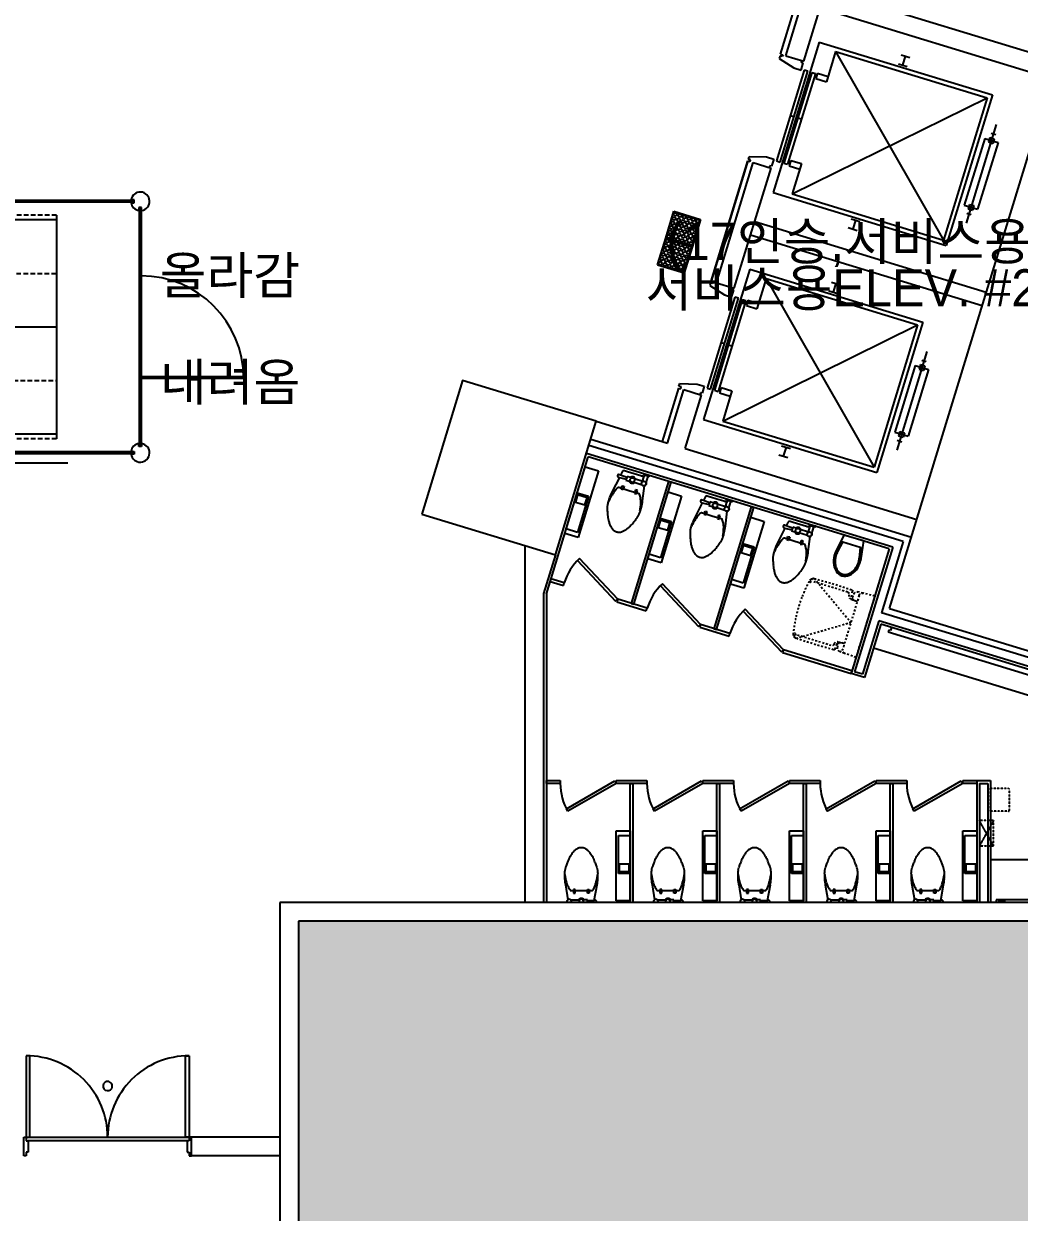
# Model space of a CAD drawing. Header units: millimetres. Extents: x -7718 to 414843, y 91724 to 341395.
# Drawn here: x 322653 to 333340, y 212704 to 225466 of the extents above; entities that cross this region are included whole.
import ezdxf
from ezdxf.enums import TextEntityAlignment as Align
from ezdxf.xclip import XClip

# ---------------------------------------------------------------- set-up
doc = ezdxf.new("R2010")
doc.units = ezdxf.units.MM
doc.header["$LTSCALE"] = 200
doc.header["$MEASUREMENT"] = 0
for name, pattern in [('HID', [5, 3, -2]), ('HIDDEN', [2, 1, -1]), ('HIDDEN2', [0.188, 0.125, -0.063])]:
    doc.linetypes.add(name, pattern=pattern)
doc.layers.add('e-plan', color=9, linetype='CONTINUOUS')
doc.layers.add('sol-252', color=252, linetype='CONTINUOUS')
doc.styles.add('kiahn', font='HY울릉도L.TTF')

# ---------------------------------------------------------------- blocks, each defined once
blk = doc.blocks.new('A$C206C7AD2')
at = {"layer": 'e-plan', "linetype": 'HIDDEN2', "ltscale": 2}
for p, q in [((19000, 2400), (0, 2400)), ((19000, 2400), (19000, 2350)), ((0, 1775), (19000, 1775)), ((0, 625), (19000, 625)), ((19000, 50), (19000, 0)), ((19000, 0), (0, 0))]:
    blk.add_line(p, q, dxfattribs=at)
at = {"layer": 'e-plan'}
for p, q in [((19000, 2350), (0, 2350)), ((19000, 2350), (19000, 50)), ((19000, 1200), (0, 1200)), ((19000, 50), (0, 50))]:
    blk.add_line(p, q, dxfattribs=at)

msp = doc.modelspace()

# ---------------------------------------------------------------- hatches: boundary and pattern name
at = {"layer": 'sol-252'}
msp.add_hatch(color=256, dxfattribs=at).paths.add_polyline_path([(325603, 215829), (325603, 207579), (329653, 207579), (329653, 210579), (332128, 210579), (332128, 212329), (341302, 212329), (349695, 208644), (351652, 208403), (352220, 212320), (350552, 212830), (350798, 213634), (347308, 214702), (347249, 214510), (342937, 215829)])

# ---------------------------------------------------------------- linework, layer by layer
at = {"layer": 'e-plan'}
for p, q in [((330447, 226078), (333745, 225070)), ((331202, 225638), (333687, 224878)), ((331948, 219188), (333937, 225691)), ((330778, 225141), (330924, 225619)), ((331191, 225270), (330697, 223654)), ((331191, 225270), (333051, 224702)), ((330778, 225141), (330801, 225133)), ((330801, 225133), (330796, 225114)), ((330835, 225123), (331026, 225065)), ((331369, 225169), (331270, 224844)), ((331369, 225169), (332995, 224672)), ((331369, 225169), (332527, 223142)), ((332072, 225132), (332167, 225103)), ((330772, 225121), (330763, 225093)), ((330763, 225093), (330920, 224992)), ((330796, 225114), (330772, 225121)), ((330997, 224969), (331020, 225045)), ((331001, 225051), (331007, 225070)), ((331020, 225045), (331001, 225051)), ((331007, 225070), (331026, 225065)), ((332042, 225036), (332138, 225007)), ((332090, 225022), (332119, 225117)), ((331032, 224969), (330734, 223993)), ((330772, 223981), (331071, 224957)), ((331112, 224944), (330814, 223969)), ((331151, 224932), (330852, 223957)), ((330920, 224992), (330997, 224969)), ((331071, 224957), (331032, 224969)), ((331112, 224944), (331151, 224932)), ((331173, 224936), (331155, 224879)), ((331155, 224879), (331270, 224844)), ((331173, 224936), (331287, 224901)), ((330901, 223639), (332995, 224672)), ((332995, 224672), (332527, 223142)), ((333051, 224702), (332557, 223085)), ((330883, 224481, 0), (330921, 224469, 0)), ((330883, 224481), (330921, 224469)), ((330963, 224456, 0), (331001, 224445, 0)), ((330963, 224456), (331001, 224445)), ((333093, 224384), (332769, 223326)), ((332969, 224235), (332750, 223518)), ((332969, 224235), (333113, 224191)), ((333024, 224245), (333010, 224197)), ((333024, 224245), (333072, 224230)), ((333039, 224292), (333087, 224278)), ((333072, 224230), (333057, 224182)), ((333113, 224191), (332893, 223474)), ((333010, 224197), (333057, 224182)), ((330032, 222702), (330427, 223993)), ((330427, 223993), (330032, 222702)), ((330427, 223993), (330451, 223986)), ((330433, 224012), (330441, 224041)), ((330456, 224005), (330433, 224012)), ((330441, 224041), (330628, 224036)), ((330451, 223986), (330456, 224005)), ((330484, 223975), (330675, 223917)), ((330628, 224036), (330705, 224013)), ((330705, 224013), (330681, 223936)), ((330734, 223993), (330772, 223981)), ((330886, 223999), (330869, 223941)), ((330886, 223999, 0), (330869, 223941, 0)), ((330886, 223999), (331001, 223964)), ((330886, 223999, 0), (331001, 223964, 0)), ((330662, 223942), (330656, 223923)), ((330656, 223923), (330675, 223917)), ((330681, 223936), (330662, 223942)), ((330814, 223969), (330852, 223957)), ((330814, 223969, 0), (330852, 223957, 0)), ((330869, 223941), (330983, 223906)), ((330869, 223941, 0), (330983, 223906, 0)), ((331001, 223964), (330901, 223639)), ((330697, 223654), (332557, 223085)), ((330901, 223639), (332527, 223142)), ((323836, 223569), (318603, 223569)), ((323836, 223549), (318603, 223549)), ((323836, 223574), (323804, 223574)), ((323804, 223544), (323836, 223544)), ((323836, 223544), (323836, 223574)), ((323918, 223492), (323888, 223492)), ((323888, 223492), (323888, 223460)), ((323893, 223492), (323893, 220925)), ((323913, 223492), (323913, 220925)), ((323918, 223460), (323918, 223492)), ((332750, 223518), (332893, 223474)), ((332805, 223527), (332790, 223479)), ((332790, 223479), (332838, 223465)), ((332805, 223527), (332853, 223513)), ((332853, 223513), (332838, 223465)), ((329545, 223165), (329632, 223452)), ((329632, 223452), (329919, 223364)), ((329832, 223077), (329919, 223364)), ((329919, 223364), (329832, 223077)), ((329832, 223077), (329919, 223364)), ((330500, 223343), (332986, 222583)), ((331534, 223372), (331629, 223343)), ((331581, 223358), (331552, 223262)), ((332776, 223432), (332824, 223417)), ((331504, 223277), (331600, 223247)), ((329457, 222878), (329545, 223165)), ((329545, 223165), (329832, 223077)), ((329545, 223165), (329832, 223077)), ((330456, 223200), (332942, 222440)), ((329744, 222790), (329832, 223077)), ((329832, 223077), (329744, 222790)), ((329744, 222790), (329832, 223077)), ((329457, 222878), (329744, 222790)), ((330446, 222832), (329951, 221216)), ((330446, 222832), (332306, 222263)), ((330032, 222702), (330056, 222695)), ((330624, 222730), (330524, 222405)), ((330624, 222730), (332249, 222233)), ((330624, 222730), (331782, 220703)), ((330026, 222683), (330017, 222654)), ((330017, 222654), (330175, 222554)), ((330050, 222676), (330026, 222683)), ((330056, 222695), (330050, 222676)), ((330089, 222684), (330281, 222626)), ((330251, 222530), (330275, 222607)), ((330256, 222613), (330262, 222632)), ((330275, 222607), (330256, 222613)), ((330262, 222632), (330281, 222626)), ((331297, 222598), (331392, 222568)), ((331326, 222693), (331422, 222664)), ((331345, 222583), (331374, 222679)), ((330287, 222530), (329989, 221554)), ((330027, 221543), (330325, 222518)), ((330367, 222506), (330069, 221530)), ((330405, 222494), (330107, 221518)), ((330175, 222554), (330251, 222530)), ((330325, 222518), (330287, 222530)), ((330367, 222506), (330405, 222494)), ((330427, 222498), (330410, 222440)), ((330427, 222498), (330542, 222463)), ((330410, 222440), (330524, 222405)), ((330156, 221200), (332249, 222233)), ((332249, 222233), (331782, 220703)), ((332306, 222263), (331811, 220647)), ((330138, 222042, 0), (330176, 222031, 0)), ((330138, 222042), (330176, 222031)), ((330218, 222018, 0), (330256, 222006, 0)), ((330218, 222018), (330256, 222006)), ((332347, 221945), (332024, 220887)), ((332279, 221806), (332264, 221758)), ((332279, 221806), (332326, 221791)), ((332293, 221854), (332341, 221839)), ((323913, 221679), (325011, 221679)), ((323913, 221659), (323913, 221679)), ((325011, 221659), (325011, 221679)), ((332224, 221797), (332004, 221079)), ((332367, 221753), (332148, 221036)), ((332224, 221797), (332367, 221753)), ((332264, 221758), (332312, 221744)), ((332326, 221791), (332312, 221744)), ((323913, 221659), (325011, 221659)), ((329681, 221554), (329506, 220981)), ((329681, 221554), (329705, 221547)), ((329687, 221574), (329696, 221602)), ((329711, 221566), (329687, 221574)), ((329696, 221602), (329883, 221597)), ((329705, 221547), (329711, 221566)), ((329883, 221597), (329959, 221574)), ((329959, 221574), (329936, 221498)), ((329989, 221554), (330027, 221543)), ((330141, 221560), (330123, 221503)), ((330141, 221560, 0), (330123, 221503, 0)), ((330141, 221560), (330255, 221525)), ((330141, 221560, 0), (330255, 221525, 0)), ((329739, 221537), (329930, 221478)), ((329917, 221503), (329911, 221484)), ((329911, 221484), (329930, 221478)), ((329936, 221498), (329917, 221503)), ((330069, 221530), (330107, 221518)), ((330069, 221530, 0), (330107, 221518, 0)), ((330123, 221503), (330238, 221468)), ((330123, 221503, 0), (330238, 221468, 0)), ((330255, 221525), (330156, 221200)), ((328798, 221197), (329563, 220963)), ((329951, 221216), (331811, 220647)), ((330156, 221200), (331782, 220703)), ((332004, 221079), (332148, 221036)), ((332059, 221089), (332045, 221041)), ((332045, 221041), (332093, 221026)), ((332059, 221089), (332107, 221074)), ((332107, 221074), (332093, 221026)), ((323888, 220925), (323888, 220957)), ((323918, 220925), (323888, 220925)), ((323918, 220957), (323918, 220925)), ((332094, 219907), (328719, 220939)), ((328740, 221006), (332182, 219953)), ((330788, 220934), (330884, 220904)), ((330836, 220919), (330807, 220823)), ((332030, 220993), (332078, 220978)), ((323836, 220869), (318170, 220869)), ((323836, 220849), (318170, 220849)), ((323804, 220874), (323836, 220874)), ((323836, 220844), (323804, 220844)), ((323836, 220874), (323836, 220844)), ((328263, 219343), (328713, 220815)), ((331981, 219847), (328693, 220853)), ((331944, 219827), (328713, 220815)), ((329754, 220905), (332241, 220144)), ((330759, 220838), (330855, 220809)), ((328461, 219993), (328681, 220710)), ((328824, 220666), (328605, 219949)), ((328681, 220710), (328824, 220666)), ((329047, 220593), (328970, 220444)), ((329038, 220596), (329047, 220593)), ((329060, 220619), (329047, 220624)), ((329047, 220593), (329120, 220576)), ((329074, 220647), (329060, 220619)), ((329126, 220595), (329060, 220619)), ((329129, 220604), (329118, 220566)), ((329118, 220566), (329165, 220551)), ((329177, 220590), (329129, 220604)), ((329206, 220633), (329134, 220655)), ((329573, 220552), (329173, 219242)), ((329290, 220513), (329194, 220543)), ((329202, 219233), (329602, 220543)), ((329278, 220611), (329206, 220633)), ((329301, 220552), (329206, 220581)), ((329295, 220548), (329311, 220600)), ((329373, 220613), (329306, 220634)), ((329306, 220634), (329308, 220623)), ((329308, 220623), (329317, 220620)), ((329317, 220620), (329311, 220600)), ((329355, 220608), (329317, 220620)), ((329333, 220537), (329355, 220608)), ((329355, 220608), (329365, 220605)), ((329365, 220605), (329373, 220613)), ((329602, 220543), (329573, 220552)), ((328476, 220041), (328595, 220429)), ((328598, 220407), (328575, 220330)), ((328595, 220429), (328716, 220392)), ((328701, 220376), (328598, 220407)), ((329150, 220451), (329041, 220485)), ((329066, 220467), (329078, 220505)), ((329085, 220461), (329066, 220467)), ((329078, 220505), (329097, 220499)), ((329097, 220499), (329085, 220461)), ((329260, 220418), (329150, 220451)), ((329221, 220461), (329210, 220423)), ((329210, 220423), (329229, 220417)), ((329241, 220455), (329221, 220461)), ((329229, 220417), (329241, 220455)), ((329296, 220344), (329315, 220504)), ((329351, 219721), (329570, 220438)), ((329570, 220438), (329713, 220394)), ((328575, 220330), (328677, 220299)), ((328716, 220392), (328597, 220003)), ((328677, 220299), (328701, 220376)), ((329713, 220394), (329494, 219677)), ((329936, 220322), (329860, 220172)), ((329927, 220324), (329936, 220322)), ((329949, 220347), (329936, 220352)), ((329936, 220322), (330010, 220304)), ((329964, 220375), (329949, 220347)), ((330016, 220323), (329949, 220347)), ((330019, 220332), (330007, 220294)), ((330007, 220294), (330055, 220279)), ((330066, 220318), (330019, 220332)), ((330095, 220361), (330024, 220383)), ((330463, 220280), (330062, 218970)), ((330167, 220339), (330095, 220361)), ((330191, 220280), (330095, 220309)), ((330185, 220276), (330200, 220328)), ((330262, 220342), (330195, 220362)), ((330195, 220362), (330197, 220351)), ((330197, 220351), (330206, 220348)), ((330206, 220348), (330200, 220328)), ((330245, 220336), (330206, 220348)), ((330223, 220265), (330245, 220336)), ((330245, 220336), (330254, 220333)), ((330254, 220333), (330262, 220342)), ((330491, 220271), (330463, 220280)), ((329365, 219769), (329484, 220157)), ((329484, 220157), (329605, 220120)), ((330040, 220179), (329930, 220213)), ((329956, 220195), (329967, 220233)), ((329975, 220189), (329956, 220195)), ((329967, 220233), (329986, 220227)), ((329986, 220227), (329975, 220189)), ((330150, 220146), (330040, 220179)), ((330179, 220241), (330083, 220271)), ((330091, 218961), (330491, 220271)), ((330111, 220189), (330099, 220151)), ((330099, 220151), (330118, 220145)), ((330130, 220183), (330111, 220189)), ((330118, 220145), (330130, 220183)), ((330185, 220072), (330204, 220232)), ((330240, 219449), (330459, 220166)), ((330459, 220166), (330603, 220122)), ((328597, 220003), (328476, 220041)), ((329488, 220135), (329464, 220058)), ((329464, 220058), (329567, 220027)), ((329605, 220120), (329487, 219732)), ((329590, 220104), (329488, 220135)), ((329567, 220027), (329590, 220104)), ((330603, 220122), (330383, 219405)), ((330825, 220050), (330749, 219900)), ((330816, 220052), (330825, 220050)), ((330839, 220075), (330825, 220080)), ((330825, 220050), (330899, 220032)), ((330853, 220103), (330839, 220075)), ((330905, 220051), (330839, 220075)), ((330908, 220060), (330896, 220022)), ((330896, 220022), (330944, 220008)), ((330956, 220046), (330908, 220060)), ((330985, 220089), (330913, 220111)), ((331080, 220008), (330984, 220037)), ((331056, 220067), (330985, 220089)), ((331074, 220004), (331090, 220056)), ((331151, 220070), (331084, 220090)), ((331084, 220090), (331086, 220079)), ((331086, 220079), (331096, 220076)), ((331096, 220076), (331090, 220056)), ((331134, 220064), (331096, 220076)), ((331112, 219993), (331134, 220064)), ((331134, 220064), (331144, 220062)), ((331144, 220062), (331151, 220070)), ((328605, 219949), (328461, 219993)), ((330929, 219908), (330819, 219941)), ((330845, 219923), (330857, 219961)), ((330864, 219917), (330845, 219923)), ((330857, 219961), (330876, 219955)), ((330876, 219955), (330864, 219917)), ((331039, 219874), (330929, 219908)), ((331068, 219970), (330973, 219999)), ((331000, 219917), (330988, 219879)), ((331019, 219911), (331000, 219917)), ((331008, 219873), (331019, 219911)), ((331074, 219800), (331094, 219960)), ((331456, 219976), (331362, 219784, 0)), ((331433, 219893), (331384, 219803, 0)), ((331444, 219899), (331390, 219800, 0)), ((331632, 219841, 0), (331446, 219898)), ((331667, 219912), (331456, 219976)), ((331667, 219912), (331636, 219700, 0)), ((332094, 219907), (331860, 219142)), ((328033, 219862), (328033, 216029)), ((329487, 219732), (329365, 219769)), ((330255, 219497), (330373, 219885)), ((330377, 219863), (330354, 219787)), ((330354, 219787), (330456, 219755)), ((330373, 219885), (330495, 219848)), ((330495, 219848), (330376, 219460)), ((330479, 219832), (330377, 219863)), ((330456, 219755), (330479, 219832)), ((330988, 219879), (331008, 219873)), ((331944, 219827), (331535, 218489)), ((331981, 219847), (331572, 218508)), ((331633, 219841, 0), (331623, 219729, 0)), ((331639, 219830, 0), (331630, 219728, 0)), ((328360, 219763), (328233, 219347)), ((328620, 219725), (328598, 219704)), ((328598, 219704), (329007, 219265)), ((329029, 219286), (328620, 219725)), ((329494, 219677), (329351, 219721)), ((328312, 219505), (328303, 219476)), ((328303, 219476), (328447, 219433)), ((328456, 219461), (328312, 219505)), ((328447, 219433), (328456, 219461)), ((329510, 219453), (329488, 219432)), ((329488, 219432), (329897, 218993)), ((329919, 219014), (329510, 219453)), ((330383, 219405), (330240, 219449)), ((330376, 219460), (330255, 219497)), ((328233, 219347), (328233, 216029)), ((328263, 219343), (328263, 216029)), ((329007, 219265), (329029, 219286)), ((329029, 219286), (329021, 219257)), ((329021, 219257), (329336, 219161)), ((329345, 219189), (329029, 219286)), ((329173, 219242), (329202, 219233)), ((329336, 219161), (329345, 219189)), ((330399, 219181), (330377, 219160)), ((330377, 219160), (330786, 218722)), ((330808, 218742), (330399, 219181)), ((338240, 217192), (331860, 219142)), ((331948, 219188), (338451, 217200)), ((329897, 218993), (329919, 219014)), ((329919, 219014), (329910, 218985)), ((330234, 218917), (329919, 219014)), ((331834, 219056), (331658, 218482)), ((331853, 219018), (331678, 218445)), ((335812, 217840), (331834, 219056)), ((335774, 217820), (331853, 219018)), ((329910, 218985), (330226, 218889)), ((330062, 218970), (330091, 218961)), ((330226, 218889), (330234, 218917)), ((331939, 218956), (331933, 218937)), ((331933, 218937), (335663, 217796)), ((331958, 218950), (331939, 218956)), ((331968, 218983), (331958, 218950)), ((330786, 218722), (330808, 218742)), ((330808, 218742), (330799, 218713)), ((331543, 218517), (330808, 218742)), ((335695, 217562), (331775, 218760)), ((330799, 218713), (331535, 218489)), ((331535, 218489), (331543, 218517)), ((331678, 218445), (331535, 218489)), ((331658, 218482), (331572, 218508)), ((328263, 217309), (328263, 217339)), ((328263, 217339), (328413, 217339)), ((328413, 217339), (328413, 217309)), ((329013, 217309), (329013, 217339)), ((329013, 217339), (329343, 217339)), ((329343, 217339), (329343, 217309)), ((329943, 217309), (329943, 217339)), ((329943, 217339), (330273, 217339)), ((330273, 217339), (330273, 217309)), ((330873, 217309), (330873, 217339)), ((330873, 217339), (331203, 217339)), ((331203, 217339), (331203, 217309)), ((331803, 217309), (331803, 217339)), ((331803, 217339), (332133, 217339)), ((332133, 217339), (332133, 217309)), ((332733, 217309), (332733, 217339)), ((332733, 217339), (332883, 217339)), ((332883, 217339), (332883, 216029)), ((332883, 217339), (333033, 217339)), ((332883, 217339), (332883, 217309)), ((333033, 217339), (333033, 216029)), ((328413, 217309), (328263, 217309)), ((328478, 217035), (328998, 217335)), ((329013, 217309), (328493, 217009)), ((328998, 217335), (329013, 217309)), ((329343, 217309), (329013, 217309)), ((329163, 216029), (329163, 217309)), ((329163, 217309), (329193, 217309)), ((329193, 217309), (329193, 216029)), ((329408, 217035), (329928, 217335)), ((329943, 217309), (329423, 217009)), ((329928, 217335), (329943, 217309)), ((330273, 217309), (329943, 217309)), ((330093, 216029), (330093, 217309)), ((330093, 217309), (330123, 217309)), ((330123, 217309), (330123, 216029)), ((330338, 217035), (330858, 217335)), ((330873, 217309), (330353, 217009)), ((330858, 217335), (330873, 217309)), ((331203, 217309), (330873, 217309)), ((331023, 216029), (331023, 217309)), ((331023, 217309), (331053, 217309)), ((331053, 217309), (331053, 216029)), ((331268, 217035), (331788, 217335)), ((331803, 217309), (331283, 217009)), ((331788, 217335), (331803, 217309)), ((332133, 217309), (331803, 217309)), ((331953, 216029), (331953, 217309)), ((331953, 217309), (331983, 217309)), ((331983, 217309), (331983, 216029)), ((332198, 217035), (332718, 217335)), ((332733, 217309), (332213, 217009)), ((332718, 217335), (332733, 217309)), ((332883, 217309), (332733, 217309)), ((332913, 217309), (332913, 216029)), ((332913, 217309), (333003, 217309)), ((333003, 217309), (333003, 216029)), ((328493, 217009), (328478, 217035)), ((329423, 217009), (329408, 217035)), ((330353, 217009), (330338, 217035)), ((331283, 217009), (331268, 217035)), ((332213, 217009), (332198, 217035)), ((329013, 216049), (329013, 216799)), ((329013, 216799), (329163, 216799)), ((329036, 216749), (329163, 216749)), ((329036, 216343), (329036, 216749)), ((329163, 216799), (329163, 216049)), ((329163, 216749), (329163, 216343)), ((329943, 216049), (329943, 216799)), ((329943, 216799), (330093, 216799)), ((329966, 216749), (330093, 216749)), ((329966, 216343), (329966, 216749)), ((330093, 216799), (330093, 216049)), ((330093, 216749), (330093, 216343)), ((330873, 216049), (330873, 216799)), ((330873, 216799), (331023, 216799)), ((330896, 216749), (331023, 216749)), ((330896, 216343), (330896, 216749)), ((331023, 216799), (331023, 216049)), ((331023, 216749), (331023, 216343)), ((331803, 216049), (331803, 216799)), ((331803, 216799), (331953, 216799)), ((331826, 216749), (331953, 216749)), ((331826, 216343), (331826, 216749)), ((331953, 216799), (331953, 216049)), ((331953, 216749), (331953, 216343)), ((332733, 216049), (332733, 216799)), ((332733, 216799), (332883, 216799)), ((332756, 216749), (332883, 216749)), ((332756, 216343), (332756, 216749)), ((332883, 216799), (332883, 216049)), ((332883, 216749), (332883, 216343)), ((336233, 216489), (333033, 216489)), ((329163, 216343), (329036, 216343)), ((329153, 216443), (329046, 216443)), ((329046, 216443), (329046, 216363)), ((329046, 216363), (329153, 216363)), ((329153, 216363), (329153, 216443)), ((330093, 216343), (329966, 216343)), ((330083, 216443), (329976, 216443)), ((329976, 216443), (329976, 216363)), ((329976, 216363), (330083, 216363)), ((330083, 216363), (330083, 216443)), ((331023, 216343), (330896, 216343)), ((331013, 216443), (330906, 216443)), ((330906, 216443), (330906, 216363)), ((330906, 216363), (331013, 216363)), ((331013, 216363), (331013, 216443)), ((331953, 216343), (331826, 216343)), ((331943, 216443), (331836, 216443)), ((331836, 216443), (331836, 216363)), ((331836, 216363), (331943, 216363)), ((331943, 216363), (331943, 216443)), ((332883, 216343), (332756, 216343)), ((332873, 216443), (332766, 216443)), ((332766, 216443), (332766, 216363)), ((332766, 216363), (332873, 216363)), ((332873, 216363), (332873, 216443)), ((328468, 216219), (328495, 216060)), ((328778, 216053), (328808, 216219)), ((329398, 216219), (329425, 216060)), ((329708, 216053), (329738, 216219)), ((330328, 216219), (330355, 216060)), ((330638, 216053), (330668, 216219)), ((331258, 216219), (331285, 216060)), ((331568, 216053), (331598, 216219)), ((332188, 216219), (332215, 216060)), ((332498, 216053), (332528, 216219)), ((328523, 216159), (328638, 216159)), ((328573, 216169), (328553, 216169)), ((328553, 216169), (328553, 216129)), ((328553, 216129), (328573, 216129)), ((328573, 216129), (328573, 216169)), ((328638, 216159), (328753, 216159)), ((328703, 216129), (328703, 216169)), ((328703, 216169), (328723, 216169)), ((328723, 216129), (328703, 216129)), ((328723, 216169), (328723, 216129)), ((329453, 216159), (329568, 216159)), ((329503, 216169), (329483, 216169)), ((329483, 216169), (329483, 216129)), ((329483, 216129), (329503, 216129)), ((329503, 216129), (329503, 216169)), ((329568, 216159), (329683, 216159)), ((329633, 216129), (329633, 216169)), ((329633, 216169), (329653, 216169)), ((329653, 216129), (329633, 216129)), ((329653, 216169), (329653, 216129)), ((330383, 216159), (330498, 216159)), ((330433, 216169), (330413, 216169)), ((330413, 216169), (330413, 216129)), ((330413, 216129), (330433, 216129)), ((330433, 216129), (330433, 216169)), ((330498, 216159), (330613, 216159)), ((330563, 216129), (330563, 216169)), ((330563, 216169), (330583, 216169)), ((330583, 216129), (330563, 216129)), ((330583, 216169), (330583, 216129)), ((331313, 216159), (331428, 216159)), ((331363, 216169), (331343, 216169)), ((331343, 216169), (331343, 216129)), ((331343, 216129), (331363, 216129)), ((331363, 216129), (331363, 216169)), ((331428, 216159), (331543, 216159)), ((331493, 216129), (331493, 216169)), ((331493, 216169), (331513, 216169)), ((331513, 216129), (331493, 216129)), ((331513, 216169), (331513, 216129)), ((332243, 216159), (332358, 216159)), ((332293, 216169), (332273, 216169)), ((332273, 216169), (332273, 216129)), ((332273, 216129), (332293, 216129)), ((332293, 216129), (332293, 216169)), ((332358, 216159), (332473, 216159)), ((332423, 216129), (332423, 216169)), ((332423, 216169), (332443, 216169)), ((332443, 216129), (332423, 216129)), ((332443, 216169), (332443, 216129)), ((337884, 216029), (325403, 216029)), ((325403, 216029), (325403, 207379)), ((328523, 216059), (328623, 216059)), ((328703, 216059), (328653, 216059)), ((328703, 216029), (328703, 216059)), ((328778, 216053), (328703, 216049)), ((328788, 216054), (328778, 216053)), ((329163, 216049), (329013, 216049)), ((329453, 216059), (329553, 216059)), ((329633, 216059), (329583, 216059)), ((329633, 216029), (329633, 216059)), ((329708, 216053), (329633, 216049)), ((329718, 216054), (329708, 216053)), ((330093, 216049), (329943, 216049)), ((330383, 216059), (330483, 216059)), ((330563, 216059), (330513, 216059)), ((330563, 216029), (330563, 216059)), ((330638, 216053), (330563, 216049)), ((330648, 216054), (330638, 216053)), ((331023, 216049), (330873, 216049)), ((331313, 216059), (331413, 216059)), ((331493, 216059), (331443, 216059)), ((331493, 216029), (331493, 216059)), ((331568, 216053), (331493, 216049)), ((331578, 216054), (331568, 216053)), ((331953, 216049), (331803, 216049)), ((332243, 216059), (332343, 216059)), ((332423, 216059), (332373, 216059)), ((332423, 216029), (332423, 216059)), ((332498, 216053), (332423, 216049)), ((332508, 216054), (332498, 216053)), ((332883, 216049), (332733, 216049)), ((336173, 216059), (333093, 216059)), ((333093, 216059), (333093, 216029)), ((333113, 216029), (333113, 216039)), ((333113, 216039), (333193, 216039)), ((333193, 216039), (333193, 216029)), ((338032, 215829), (325603, 215829)), ((325603, 215829), (325603, 207579)), ((325603, 215829), (325603, 207579)), ((342937, 215829), (325603, 215829)), ((322678, 214384), (322678, 213509)), ((322718, 214384), (322678, 214384)), ((322718, 213509), (322718, 214384)), ((324388, 213509), (324388, 214384)), ((324388, 214384), (324428, 214384)), ((324428, 214384), (324428, 213509)), ((322653, 213309), (322653, 213509)), ((322653, 213509), (322678, 213509)), ((322678, 213509), (324428, 213509)), ((322678, 213509), (322678, 213469)), ((322678, 213509), (322718, 213509)), ((322678, 213469), (322698, 213469)), ((324408, 213469), (322698, 213469)), ((322698, 213469), (322698, 213349)), ((324428, 213509), (324388, 213509)), ((324428, 213469), (324408, 213469)), ((324408, 213469), (324408, 213349)), ((324453, 213509), (324428, 213509)), ((324428, 213509), (324428, 213469)), ((325403, 213509), (324453, 213509)), ((324453, 213309), (324453, 213509)), ((322678, 213309), (322653, 213309)), ((322698, 213349), (322678, 213349)), ((322678, 213349), (322678, 213309)), ((324408, 213349), (324428, 213349)), ((324428, 213349), (324428, 213309)), ((324428, 213309), (324453, 213309)), ((325403, 213309), (324453, 213309))]:
    msp.add_line(p, q, dxfattribs=at)
at = {"layer": 'e-plan', "ltscale": 0.5}
for p, q in [((330835, 225123), (331010, 225697)), ((331026, 225065), (331202, 225638)), ((330089, 222684), (330484, 223975)), ((330281, 222626), (330675, 223917)), ((329563, 220963), (329739, 221537)), ((329754, 220905), (329930, 221478))]:
    msp.add_line(p, q, dxfattribs=at)
at = {"layer": 'e-plan', "linetype": 'HIDDEN', "ltscale": 0.1, "extrusion": (0, 0, -1)}
for p, q in [((331138, 219510), (331532, 219038)), ((331498, 219363), (331123, 219477)), ((331621, 219328), (331444, 218748)), ((331513, 219328), (331515, 219333)), ((331536, 219286), (331601, 219263)), ((331538, 219315), (331551, 219374)), ((331557, 219281), (331602, 219265)), ((331789, 219321), (331587, 218661)), ((331663, 219352), (331608, 219366)), ((331789, 219321), (331663, 219352)), ((330942, 218867), (331532, 219038)), ((331322, 218789), (330948, 218903)), ((331355, 218809), (331353, 218803)), ((331382, 218805), (331360, 218749)), ((331397, 218830), (331463, 218814)), ((331418, 218823), (331463, 218812)), ((331465, 218705), (331412, 218724)), ((331587, 218661), (331465, 218705))]:
    msp.add_line(p, q, dxfattribs=at)
at = {"layer": 'e-plan', "linetype": 'HIDDEN2', "ltscale": 0.005}
for p, q in [((333033, 217009), (333033, 217256)), ((333033, 217256), (333223, 217256)), ((333233, 217246), (333233, 217019)), ((333223, 217009), (333033, 217009)), ((333063, 216909), (332913, 216909)), ((332913, 216909), (332913, 216639)), ((333063, 216639), (333063, 216909)), ((332913, 216639), (333063, 216639))]:
    msp.add_line(p, q, dxfattribs=at)
at = {"layer": 'e-plan', "linetype": 'HIDDEN2', "ltscale": 0.02}
for p, q in [((333063, 216909), (332913, 216639)), ((333063, 216639), (332913, 216909))]:
    msp.add_line(p, q, dxfattribs=at)
at = {"layer": 'e-plan', "ltscale": 0.5}
msp.add_lwpolyline([(326925, 220201), (328360, 219763), (328798, 221197), (327364, 221636)], close=True, dxfattribs=at)
at = {"layer": 'e-plan'}
for centre, radius in [((329620, 223325), 17.5), ((329634, 223373), 17.5), ((329649, 223420), 17.5), ((329682, 223358), 17.5), ((329697, 223406), 17.5), ((329730, 223343), 17.5), ((329745, 223391), 17.5), ((329778, 223329), 17.5), ((329793, 223377), 17.5), ((329840, 223362), 17.5), ((329888, 223347), 17.5), ((329591, 223229), 17.5), ((329605, 223277), 17.5), ((329638, 223214), 17.5), ((329653, 223262), 17.5), ((329668, 223310), 17.5), ((329686, 223200), 17.5), ((329701, 223248), 17.5), ((329715, 223295), 17.5), ((329749, 223233), 17.5), ((329763, 223281), 17.5), ((329797, 223218), 17.5), ((329811, 223266), 17.5), ((329826, 223314), 17.5), ((329844, 223204), 17.5), ((329859, 223252), 17.5), ((329874, 223299), 17.5), ((329547, 223086), 17.5), ((329561, 223133), 17.5), ((329576, 223181), 17.5), ((329595, 223071), 17.5), ((329609, 223119), 17.5), ((329624, 223167), 17.5), ((329657, 223104), 17.5), ((329672, 223152), 17.5), ((329705, 223090), 17.5), ((329719, 223137), 17.5), ((329734, 223185), 17.5), ((329753, 223075), 17.5), ((329767, 223123), 17.5), ((329782, 223171), 17.5), ((329815, 223108), 17.5), ((329830, 223156), 17.5), ((329503, 222942), 17.5), ((329518, 222990), 17.5), ((329532, 223038), 17.5), ((329565, 222975), 17.5), ((329580, 223023), 17.5), ((329613, 222961), 17.5), ((329628, 223009), 17.5), ((329642, 223056), 17.5), ((329661, 222946), 17.5), ((329676, 222994), 17.5), ((329690, 223042), 17.5), ((329723, 222979), 17.5), ((329738, 223027), 17.5), ((329771, 222965), 17.5), ((329786, 223013), 17.5), ((329800, 223060), 17.5), ((329488, 222894), 17.5), ((329536, 222880), 17.5), ((329551, 222928), 17.5), ((329584, 222865), 17.5), ((329599, 222913), 17.5), ((329632, 222851), 17.5), ((329646, 222898), 17.5), ((329680, 222836), 17.5), ((329694, 222884), 17.5), ((329709, 222932), 17.5), ((329727, 222821), 17.5), ((329742, 222869), 17.5), ((329757, 222917), 17.5), ((329186, 220566), 25), ((329310, 220528), 25), ((330075, 220294), 25), ((330199, 220256), 25), ((330964, 220022), 25), ((331089, 219984), 25)]:
    msp.add_circle(centre, radius, dxfattribs=at)
for centre, radius, start, end in [((323903, 223559), 100, 278.6269, 171.3731), ((323903, 223559), 100, 188.6269, 261.3731), ((323913, 221659), 1100, 0.0001, 90), ((323903, 220859), 100, 188.6269, 81.3731), ((323903, 220859), 100, 98.6269, 171.3731), ((329297, 220532), 251, 148.9642, 152.6407), ((329099, 220651), 20, 135.9267, 148.9642), ((329089, 220661), 5.01, 78.711, 135.9267), ((328999, 220212), 463, 73.0004, 78.711), ((329041, 220610), 15, 69.634, 256.3669), ((329186, 220566), 35, 197.8503, 308.1505), ((329186, 220566), 35, 17.8503, 128.1505), ((329142, 220169), 463, 68.6621, 73.0004), ((329310, 220528), 25, 281.9376, 19.8703), ((329662, 220094), 775, 153.1538, 158.2368), ((329663, 219956), 828, 147.055, 149.4171), ((329861, 219827), 1064, 144.9718, 147.055), ((329451, 220114), 564, 142.4444, 144.9718), ((329235, 220280), 291, 138.9282, 142.4444), ((329057, 220436), 54.8, 118.0004, 138.9282), ((329037, 220473), 12.3, 73.0004, 118.0004), ((329259, 220414), 3.54, 19.8703, 73.0004), ((329099, 220356), 174, 12.5679, 19.8703), ((329129, 220266), 213, 171.7466, 179.8365), ((329219, 220253), 304, 164.9727, 171.7466), ((329352, 220217), 441, 158.2368, 164.9727), ((329160, 220252), 244, 149.4171, 158.6017), ((328939, 220309), 337, 347.3991, 354.657), ((328806, 220291), 475, 9.5655, 12.5679), ((328853, 220370), 441, 341.0281, 347.7641), ((328975, 220319), 303, 5.8058, 9.5655), ((328679, 220333), 599, 354.657, 358.9458), ((329043, 220326), 234, 358.9458, 5.8058), ((328527, 220441), 775, 347.7641, 352.847), ((329931, 220338), 15, 69.634, 256.3669), ((330187, 220260), 251, 148.9642, 152.6407), ((329989, 220379), 20, 135.9267, 148.9642), ((329978, 220389), 5.01, 78.711, 135.9267), ((329888, 219941), 463, 73.0004, 78.711), ((330075, 220294), 35, 197.8503, 308.1505), ((330075, 220294), 35, 17.8503, 128.1505), ((330032, 219897), 463, 68.6621, 73.0004), ((329372, 220265), 456, 179.8365, 181.4354), ((329923, 220279), 1007, 181.4354, 182.5112), ((329479, 220260), 562, 182.5112, 186.9629), ((329801, 220299), 887, 186.9629, 190.5077), ((328414, 220741), 1007, 323.4896, 324.5655), ((328863, 220421), 456, 324.5655, 326.1643), ((329065, 220286), 213, 326.1643, 334.2543), ((328983, 220325), 304, 334.2543, 341.0281), ((330551, 219822), 775, 153.1538, 158.2368), ((330750, 219555), 1064, 144.9718, 147.055), ((330340, 219842), 564, 142.4444, 144.9718), ((330124, 220008), 291, 138.9282, 142.4444), ((329946, 220164), 54.8, 118.0004, 138.9282), ((329926, 220201), 12.3, 73.0004, 118.0004), ((330149, 220142), 3.54, 19.8703, 73.0004), ((330199, 220256), 25, 281.9376, 19.8703), ((329143, 220177), 217, 190.5077, 199.8703), ((329195, 220196), 273, 199.8703, 208.2196), ((329100, 220145), 165, 208.2196, 219.3103), ((329036, 220093), 82.6, 219.3103, 235.0104), ((329051, 220113), 108, 235.0104, 243.5381), ((329021, 220169), 165, 286.6905, 297.7812), ((328971, 220265), 273, 297.7812, 306.1305), ((329004, 220220), 217, 306.1305, 315.4931), ((328526, 220689), 887, 315.4931, 319.0379), ((328771, 220476), 562, 319.0379, 323.4896), ((330019, 219994), 213, 171.7466, 179.8365), ((330108, 219981), 304, 164.9727, 171.7466), ((330241, 219945), 441, 158.2368, 164.9727), ((330050, 219981), 244, 149.4171, 158.6017), ((330552, 219684), 828, 147.055, 149.4171), ((329988, 220084), 174, 12.5679, 19.8703), ((329695, 220019), 475, 9.5655, 12.5679), ((329865, 220048), 303, 5.8058, 9.5655), ((329568, 220061), 599, 354.657, 358.9458), ((329933, 220054), 234, 358.9458, 5.8058), ((329416, 220169), 775, 347.7641, 352.847), ((330820, 220066), 15, 69.634, 256.3669), ((331076, 219988), 251, 148.9642, 152.6407), ((330878, 220107), 20, 135.9267, 148.9642), ((330867, 220118), 5.01, 78.711, 135.9267), ((330778, 219669), 463, 73.0004, 78.711), ((330964, 220022), 35, 17.8503, 128.1505), ((330921, 219625), 463, 68.6621, 73.0004), ((329042, 220095), 87.7, 243.5381, 253.0004), ((329042, 220095), 87.7, 253.0004, 262.4627), ((329044, 220115), 108, 262.4627, 270.9905), ((329045, 220090), 82.6, 270.9905, 286.6905), ((330262, 219994), 456, 179.8365, 181.4354), ((330812, 220007), 1007, 181.4354, 182.5112), ((330368, 219988), 562, 182.5112, 186.9629), ((330690, 220027), 887, 186.9629, 190.5077), ((329752, 220149), 456, 324.5655, 326.1643), ((329954, 220014), 213, 326.1643, 334.2543), ((329872, 220053), 304, 334.2543, 341.0281), ((329829, 220037), 337, 347.3991, 354.657), ((329742, 220098), 441, 341.0281, 347.7641), ((331440, 219550), 775, 153.1538, 158.2368), ((331640, 219283), 1064, 144.9718, 147.055), ((331230, 219570), 564, 142.4444, 144.9718), ((331014, 219737), 291, 138.9282, 142.4444), ((330836, 219892), 54.8, 118.0004, 138.9282), ((330816, 219929), 12.3, 73.0004, 118.0004), ((330964, 220022), 35, 197.8503, 308.1505), ((331089, 219984), 25, 281.9376, 19.8703), ((330032, 219905), 217, 190.5077, 199.8703), ((330085, 219924), 273, 199.8703, 208.2196), ((329989, 219873), 165, 208.2196, 219.3103), ((329926, 219821), 82.6, 219.3103, 235.0104), ((329860, 219993), 273, 297.7812, 306.1305), ((329893, 219948), 217, 306.1305, 315.4931), ((329415, 220417), 887, 315.4931, 319.0379), ((329660, 220204), 562, 319.0379, 323.4896), ((329303, 220469), 1007, 323.4896, 324.5655), ((330998, 219709), 304, 164.9727, 171.7466), ((331131, 219674), 441, 158.2368, 164.9727), ((330939, 219709), 244, 149.4171, 158.6017), ((331441, 219412), 828, 147.055, 149.4171), ((331038, 219871), 3.54, 19.8703, 73.0004), ((330877, 219812), 174, 12.5679, 19.8703), ((330584, 219747), 475, 9.5655, 12.5679), ((330754, 219776), 303, 5.8058, 9.5655), ((330457, 219789), 599, 354.657, 358.9458), ((330822, 219783), 234, 358.9458, 5.8058), ((330306, 219897), 775, 347.7641, 352.847), ((329029, 219286), 600, 133, 163), ((329940, 219841), 108, 235.0104, 243.5381), ((329931, 219823), 87.7, 243.5381, 253.0004), ((329931, 219823), 87.7, 253.0004, 262.4627), ((329934, 219843), 108, 262.4627, 270.9905), ((329934, 219818), 82.6, 270.9905, 286.6905), ((329910, 219897), 165, 286.6905, 297.7812), ((330908, 219722), 213, 171.7466, 179.8365), ((331151, 219722), 456, 179.8365, 181.4354), ((331702, 219735), 1007, 181.4354, 182.5112), ((331258, 219716), 562, 182.5112, 186.9629), ((331580, 219755), 887, 186.9629, 190.5077), ((330843, 219742), 213, 326.1643, 334.2543), ((330762, 219781), 304, 334.2543, 341.0281), ((330718, 219765), 337, 347.3991, 354.657), ((330631, 219826), 441, 341.0281, 347.7641), ((330921, 219633), 217, 190.5077, 199.8703), ((330974, 219652), 273, 199.8703, 208.2196), ((330879, 219601), 165, 208.2196, 219.3103), ((330782, 219676), 217, 306.1305, 315.4931), ((330305, 220145), 887, 315.4931, 319.0379), ((330550, 219932), 562, 319.0379, 323.4896), ((330193, 220197), 1007, 323.4896, 324.5655), ((330641, 219877), 456, 324.5655, 326.1643), ((329919, 219014), 600, 133, 163), ((330815, 219549), 82.6, 219.3103, 235.0104), ((330829, 219570), 108, 235.0104, 243.5381), ((330820, 219551), 87.7, 243.5381, 253.0004), ((330820, 219551), 87.7, 253.0004, 262.4627), ((330823, 219572), 108, 262.4627, 270.9905), ((330823, 219546), 82.6, 270.9905, 286.6905), ((330800, 219625), 165, 286.6905, 297.7812), ((330749, 219721), 273, 297.7812, 306.1305), ((330808, 218742), 600, 133, 163), ((329013, 217309), 600, 180, 210), ((329943, 217309), 600, 180, 210), ((330873, 217309), 600, 180, 210), ((331803, 217309), 600, 180, 210), ((332733, 217309), 600, 180, 210), ((328755, 216390), 273, 134.7808, 143.1301), ((328679, 216466), 165, 123.6901, 134.7808), ((328633, 216535), 82.6, 107.9901, 123.6901), ((328641, 216511), 108, 99.4623, 107.9901), ((328638, 216531), 87.7, 90, 99.4623), ((328638, 216531), 87.7, 80.5377, 90), ((328634, 216511), 108, 72.0099, 80.5377), ((328642, 216535), 82.6, 56.3099, 72.0099), ((328596, 216466), 165, 45.2192, 56.3099), ((328520, 216390), 273, 36.8699, 45.2192), ((329685, 216390), 273, 134.7808, 143.1301), ((329609, 216466), 165, 123.6901, 134.7808), ((329563, 216535), 82.6, 107.9901, 123.6901), ((329571, 216511), 108, 99.4623, 107.9901), ((329568, 216531), 87.7, 90, 99.4623), ((329568, 216531), 87.7, 80.5377, 90), ((329564, 216511), 108, 72.0099, 80.5377), ((329572, 216535), 82.6, 56.3099, 72.0099), ((329526, 216466), 165, 45.2192, 56.3099), ((329450, 216390), 273, 36.8699, 45.2192), ((330615, 216390), 273, 134.7808, 143.1301), ((330539, 216466), 165, 123.6901, 134.7808), ((330493, 216535), 82.6, 107.9901, 123.6901), ((330501, 216511), 108, 99.4623, 107.9901), ((330498, 216531), 87.7, 90, 99.4623), ((330498, 216531), 87.7, 80.5377, 90), ((330494, 216511), 108, 72.0099, 80.5377), ((330502, 216535), 82.6, 56.3099, 72.0099), ((330456, 216466), 165, 45.2192, 56.3099), ((330380, 216390), 273, 36.8699, 45.2192), ((331545, 216390), 273, 134.7808, 143.1301), ((331469, 216466), 165, 123.6901, 134.7808), ((331423, 216535), 82.6, 107.9901, 123.6901), ((331431, 216511), 108, 99.4623, 107.9901), ((331428, 216531), 87.7, 90, 99.4623), ((331428, 216531), 87.7, 80.5377, 90), ((331424, 216511), 108, 72.0099, 80.5377), ((331432, 216535), 82.6, 56.3099, 72.0099), ((331386, 216466), 165, 45.2192, 56.3099), ((331310, 216390), 273, 36.8699, 45.2192), ((332475, 216390), 273, 134.7808, 143.1301), ((332399, 216466), 165, 123.6901, 134.7808), ((332353, 216535), 82.6, 107.9901, 123.6901), ((332361, 216511), 108, 99.4623, 107.9901), ((332358, 216531), 87.7, 90, 99.4623), ((332358, 216531), 87.7, 80.5377, 90), ((332354, 216511), 108, 72.0099, 80.5377), ((332362, 216535), 82.6, 56.3099, 72.0099), ((332316, 216466), 165, 45.2192, 56.3099), ((332240, 216390), 273, 36.8699, 45.2192), ((329008, 216246), 562, 156.0375, 160.4892), ((329304, 216114), 887, 152.4927, 156.0375), ((328710, 216423), 217, 143.1301, 152.4927), ((328565, 216423), 217, 27.5073, 36.8699), ((327971, 216114), 887, 23.9625, 27.5073), ((328267, 216246), 562, 19.5108, 23.9625), ((329938, 216246), 562, 156.0375, 160.4892), ((330234, 216114), 887, 152.4927, 156.0375), ((329640, 216423), 217, 143.1301, 152.4927), ((329495, 216423), 217, 27.5073, 36.8699), ((328901, 216114), 887, 23.9625, 27.5073), ((329197, 216246), 562, 19.5108, 23.9625), ((330868, 216246), 562, 156.0375, 160.4892), ((331164, 216114), 887, 152.4927, 156.0375), ((330570, 216423), 217, 143.1301, 152.4927), ((330425, 216423), 217, 27.5073, 36.8699), ((329831, 216114), 887, 23.9625, 27.5073), ((330127, 216246), 562, 19.5108, 23.9625), ((331798, 216246), 562, 156.0375, 160.4892), ((332094, 216114), 887, 152.4927, 156.0375), ((331500, 216423), 217, 143.1301, 152.4927), ((331355, 216423), 217, 27.5073, 36.8699), ((330761, 216114), 887, 23.9625, 27.5073), ((331057, 216246), 562, 19.5108, 23.9625), ((332728, 216246), 562, 156.0375, 160.4892), ((333024, 216114), 887, 152.4927, 156.0375), ((332430, 216423), 217, 143.1301, 152.4927), ((332285, 216423), 217, 27.5073, 36.8699), ((331691, 216114), 887, 23.9625, 27.5073), ((331987, 216246), 562, 19.5108, 23.9625), ((328899, 216323), 441, 178.0277, 184.7636), ((328761, 216328), 304, 171.2538, 178.0277), ((328671, 216342), 213, 163.1639, 171.2538), ((328798, 216357), 337, 184.3987, 191.6565), ((328904, 216272), 456, 161.5651, 163.1639), ((329427, 216097), 1007, 160.4892, 161.5651), ((327849, 216097), 1007, 18.4349, 19.5108), ((328371, 216272), 456, 16.8361, 18.4349), ((328604, 216342), 213, 8.7462, 16.8361), ((328570, 216346), 244, 346.4166, 355.6013), ((328514, 216328), 304, 1.9723, 8.7462), ((328376, 216323), 441, 355.2364, 1.9723), ((329829, 216323), 441, 178.0277, 184.7636), ((329691, 216328), 304, 171.2538, 178.0277), ((329601, 216342), 213, 163.1639, 171.2538), ((329728, 216357), 337, 184.3987, 191.6565), ((329834, 216272), 456, 161.5651, 163.1639), ((330357, 216097), 1007, 160.4892, 161.5651), ((328779, 216097), 1007, 18.4349, 19.5108), ((329301, 216272), 456, 16.8361, 18.4349), ((329534, 216342), 213, 8.7462, 16.8361), ((329500, 216346), 244, 346.4166, 355.6013), ((329444, 216328), 304, 1.9723, 8.7462), ((329306, 216323), 441, 355.2364, 1.9723), ((330759, 216323), 441, 178.0277, 184.7636), ((330621, 216328), 304, 171.2538, 178.0277), ((330531, 216342), 213, 163.1639, 171.2538), ((330658, 216357), 337, 184.3987, 191.6565), ((330764, 216272), 456, 161.5651, 163.1639), ((331287, 216097), 1007, 160.4892, 161.5651), ((329709, 216097), 1007, 18.4349, 19.5108), ((330231, 216272), 456, 16.8361, 18.4349), ((330464, 216342), 213, 8.7462, 16.8361), ((330430, 216346), 244, 346.4166, 355.6013), ((330374, 216328), 304, 1.9723, 8.7462), ((330236, 216323), 441, 355.2364, 1.9723), ((331689, 216323), 441, 178.0277, 184.7636), ((331551, 216328), 304, 171.2538, 178.0277), ((331461, 216342), 213, 163.1639, 171.2538), ((331588, 216357), 337, 184.3987, 191.6565), ((331694, 216272), 456, 161.5651, 163.1639), ((332217, 216097), 1007, 160.4892, 161.5651), ((330639, 216097), 1007, 18.4349, 19.5108), ((331161, 216272), 456, 16.8361, 18.4349), ((331394, 216342), 213, 8.7462, 16.8361), ((331360, 216346), 244, 346.4166, 355.6013), ((331304, 216328), 304, 1.9723, 8.7462), ((331166, 216323), 441, 355.2364, 1.9723), ((332619, 216323), 441, 178.0277, 184.7636), ((332481, 216328), 304, 171.2538, 178.0277), ((332391, 216342), 213, 163.1639, 171.2538), ((332518, 216357), 337, 184.3987, 191.6565), ((332624, 216272), 456, 161.5651, 163.1639), ((333147, 216097), 1007, 160.4892, 161.5651), ((331569, 216097), 1007, 18.4349, 19.5108), ((332091, 216272), 456, 16.8361, 18.4349), ((332324, 216342), 213, 8.7462, 16.8361), ((332290, 216346), 244, 346.4166, 355.6013), ((332234, 216328), 304, 1.9723, 8.7462), ((332096, 216323), 441, 355.2364, 1.9723), ((329231, 216351), 775, 184.7636, 189.8466), ((329054, 216410), 599, 191.6565, 195.9454), ((328704, 216309), 234, 195.9454, 202.8053), ((328767, 216336), 303, 202.8053, 206.5651), ((328921, 216413), 475, 206.5651, 209.5675), ((328507, 216297), 291, 335.9278, 339.444), ((328252, 216393), 564, 339.444, 341.9714), ((327776, 216548), 1064, 341.9714, 344.0546), ((328003, 216483), 828, 344.0546, 346.4166), ((328044, 216351), 775, 350.1534, 355.2364), ((330161, 216351), 775, 184.7636, 189.8466), ((329984, 216410), 599, 191.6565, 195.9454), ((329634, 216309), 234, 195.9454, 202.8053), ((329697, 216336), 303, 202.8053, 206.5651), ((329851, 216413), 475, 206.5651, 209.5675), ((329437, 216297), 291, 335.9278, 339.444), ((329182, 216393), 564, 339.444, 341.9714), ((328706, 216548), 1064, 341.9714, 344.0546), ((328933, 216483), 828, 344.0546, 346.4166), ((328974, 216351), 775, 350.1534, 355.2364), ((331091, 216351), 775, 184.7636, 189.8466), ((330914, 216410), 599, 191.6565, 195.9454), ((330564, 216309), 234, 195.9454, 202.8053), ((330627, 216336), 303, 202.8053, 206.5651), ((330781, 216413), 475, 206.5651, 209.5675), ((330367, 216297), 291, 335.9278, 339.444), ((330112, 216393), 564, 339.444, 341.9714), ((329636, 216548), 1064, 341.9714, 344.0546), ((329863, 216483), 828, 344.0546, 346.4166), ((329904, 216351), 775, 350.1534, 355.2364), ((332021, 216351), 775, 184.7636, 189.8466), ((331844, 216410), 599, 191.6565, 195.9454), ((331494, 216309), 234, 195.9454, 202.8053), ((331557, 216336), 303, 202.8053, 206.5651), ((331711, 216413), 475, 206.5651, 209.5675), ((331297, 216297), 291, 335.9278, 339.444), ((331042, 216393), 564, 339.444, 341.9714), ((330566, 216548), 1064, 341.9714, 344.0546), ((330793, 216483), 828, 344.0546, 346.4166), ((330834, 216351), 775, 350.1534, 355.2364), ((332951, 216351), 775, 184.7636, 189.8466), ((332774, 216410), 599, 191.6565, 195.9454), ((332424, 216309), 234, 195.9454, 202.8053), ((332487, 216336), 303, 202.8053, 206.5651), ((332641, 216413), 475, 206.5651, 209.5675), ((332227, 216297), 291, 335.9278, 339.444), ((331972, 216393), 564, 339.444, 341.9714), ((331496, 216548), 1064, 341.9714, 344.0546), ((331723, 216483), 828, 344.0546, 346.4166), ((331764, 216351), 775, 350.1534, 355.2364), ((328508, 216039), 25, 336.4355, 203.5645), ((328659, 216265), 174, 209.5675, 216.8699), ((328523, 216162), 3.54, 216.8699, 270), ((328638, 216039), 35, 34.8499, 145.1501), ((328638, 216039), 25, 336.4355, 203.5645), ((328753, 216171), 12.3, 270, 315), ((328723, 216201), 54.8, 315, 335.9278), ((329438, 216039), 25, 336.4355, 203.5645), ((329589, 216265), 174, 209.5675, 216.8699), ((329453, 216162), 3.54, 216.8699, 270), ((329568, 216039), 35, 34.8499, 145.1501), ((329568, 216039), 25, 336.4355, 203.5645), ((329683, 216171), 12.3, 270, 315), ((329653, 216201), 54.8, 315, 335.9278), ((330368, 216039), 25, 336.4355, 203.5645), ((330519, 216265), 174, 209.5675, 216.8699), ((330383, 216162), 3.54, 216.8699, 270), ((330498, 216039), 35, 34.8499, 145.1501), ((330498, 216039), 25, 336.4355, 203.5645), ((330613, 216171), 12.3, 270, 315), ((330583, 216201), 54.8, 315, 335.9278), ((331298, 216039), 25, 336.4355, 203.5645), ((331449, 216265), 174, 209.5675, 216.8699), ((331313, 216162), 3.54, 216.8699, 270), ((331428, 216039), 35, 34.8499, 145.1501), ((331428, 216039), 25, 336.4355, 203.5645), ((331543, 216171), 12.3, 270, 315), ((331513, 216201), 54.8, 315, 335.9278), ((332228, 216039), 25, 336.4355, 203.5645), ((332379, 216265), 174, 209.5675, 216.8699), ((332243, 216162), 3.54, 216.8699, 270), ((332358, 216039), 35, 34.8499, 145.1501), ((332358, 216039), 25, 336.4355, 203.5645), ((332473, 216171), 12.3, 270, 315), ((332443, 216201), 54.8, 315, 335.9278), ((328508, 216039), 25, 118.9372, 203.5645), ((328788, 216039), 15, 318.306, 93.3665), ((329438, 216039), 25, 118.9372, 203.5645), ((329718, 216039), 15, 318.306, 93.3665), ((330368, 216039), 25, 118.9372, 203.5645), ((330648, 216039), 15, 318.306, 93.3665), ((331298, 216039), 25, 118.9372, 203.5645), ((331578, 216039), 15, 318.306, 93.3665), ((332228, 216039), 25, 118.9372, 203.5645), ((332508, 216039), 15, 318.306, 93.3665), ((322678, 213509), 875, 359.9999, 90.0001), ((324428, 213509), 875, 90, 180.0002), ((323553, 214059), 50, 150, 330), ((323553, 214059), 50, 330, 150)]:
    msp.add_arc(centre, radius, start, end, dxfattribs=at)
at = {"layer": 'e-plan', "linetype": 'HIDDEN', "ltscale": 0.1, "extrusion": (0, 0, -1)}
for centre, radius, start, end in [((-331129, 219473), 38, 29.5916, 104.7957), ((-331126, 219501), 10, 30.6449, 85.2701), ((-329760, 214290), 5399, 104.7957, 109.307), ((-332209, 218860), 1280, 20.91, 29.5916), ((-332209, 218860), 1268, 28.4957, 30.6449), ((-331116, 219453), 25, 28.4957, 107), ((-331541, 219376), 10, 109.307, 192.2363), ((-332582, 218717), 1680, 13.09, 20.91), ((-331490, 219339), 25, 107, 192.2363), ((-331549, 219320), 36, 289.8624, 12.2363), ((-331568, 219309), 30, 289.8624, 12.2363), ((-331570, 219298), 20, 289.8624, 20.4998), ((-333893, 218429), 2500, 20.4998, 21.461), ((-331599, 219331), 36, 21.461, 104), ((-331654, 219318), 35, 17, 104), ((-332193, 218808), 1280, 4.4083, 13.09), ((-330954, 218903), 38, 289.2043, 4.4083), ((-332193, 218808), 1268, 3.3551, 5.5042), ((-330937, 218881), 10, 308.7299, 3.3551), ((-330955, 218927), 25, 287, 5.5042), ((-332718, 223966), 5399, 284.693, 289.2043), ((-331329, 218813), 25, 201.7636, 287), ((-331351, 218753), 10, 201.7636, 284.693), ((-331388, 218795), 36, 21.7636, 104.1376), ((-331410, 218794), 30, 21.7636, 104.1376), ((-331424, 218758), 36, 290, 12.5389), ((-333830, 218223), 2500, 12.5389, 13.5001), ((-331418, 218802), 20, 13.5001, 104.1376), ((-331477, 218738), 35, 290, 17)]:
    msp.add_arc(centre, radius, start, end, dxfattribs=at)
at = {"layer": 'e-plan', "linetype": 'HIDDEN2', "ltscale": 0.005}
for centre, start, end in [((333223, 217246), 360, 90), ((333223, 217019), 270, 0)]:
    msp.add_arc(centre, 10, start, end, dxfattribs=at)
at = {"layer": 'e-plan'}
for centre, major_axis, ratio, start_param, end_param in [((331442, 219888), (-7.64, 7.64), 1, -1.082106, 0.283526), ((331494, 219724, 0), (57, 185, 0), 0.742281, 1.476545, 4.80664), ((331629, 219831, 0), (-7.64, 7.64), 1, 3.835078, 5.20108)]:
    msp.add_ellipse(centre, major_axis=major_axis, ratio=ratio, start_param=start_param, end_param=end_param, dxfattribs=at)
for points, knots in [([(331384, 219803, 0), (331370, 219774, 0), (331368, 219768, 0), (331363, 219752, 0), (331361, 219741, 0), (331357, 219720, 0), (331356, 219709, 0), (331356, 219688, 0), (331356, 219678, 0), (331358, 219658, 0), (331360, 219648, 0), (331365, 219630, 0), (331368, 219621, 0), (331376, 219604, 0), (331381, 219597, 0), (331391, 219583, 0), (331396, 219577, 0), (331408, 219566, 0), (331414, 219561, 0), (331428, 219554, 0), (331435, 219551, 0), (331449, 219546, 0), (331457, 219545, 0), (331472, 219544, 0), (331480, 219545, 0), (331496, 219548, 0), (331504, 219550, 0), (331520, 219556, 0), (331528, 219560, 0), (331543, 219570, 0), (331551, 219576, 0), (331565, 219589, 0), (331572, 219596, 0), (331585, 219612, 0), (331591, 219620, 0), (331602, 219639, 0), (331607, 219648, 0), (331616, 219668, 0), (331620, 219678, 0), (331624, 219693, 0), (331625, 219698, 0), (331630, 219728, 0)], [1.476545, 1.476545, 1.476545, 1.476545, 1.575986, 1.575986, 1.751248, 1.751248, 1.92651, 1.92651, 2.101771, 2.101771, 2.277033, 2.277033, 2.452294, 2.452294, 2.627556, 2.627556, 2.802817, 2.802817, 2.978079, 2.978079, 3.15334, 3.15334, 3.328602, 3.328602, 3.503864, 3.503864, 3.679125, 3.679125, 3.854387, 3.854387, 4.029648, 4.029648, 4.20491, 4.20491, 4.380171, 4.380171, 4.555433, 4.555433, 4.730694, 4.730694, 4.80664, 4.80664, 4.80664, 4.80664]), ([(331390, 219800, 0), (331388, 219795, 0), (331385, 219790, 0), (331381, 219780, 0), (331379, 219776, 0), (331377, 219771, 0), (331376, 219769, 0), (331375, 219766, 0), (331374, 219765, 0), (331374, 219762, 0), (331373, 219761, 0), (331373, 219760, 0), (331373, 219759, 0), (331372, 219757, 0), (331372, 219756, 0), (331371, 219754, 0), (331371, 219752, 0), (331369, 219747, 0), (331369, 219744, 0), (331367, 219734, 0), (331365, 219727, 0), (331364, 219714, 0), (331363, 219707, 0), (331363, 219690, 0), (331363, 219680, 0), (331365, 219661, 0), (331367, 219652, 0), (331371, 219634, 0), (331374, 219626, 0), (331381, 219610, 0), (331385, 219603, 0), (331394, 219590, 0), (331399, 219584, 0), (331410, 219574, 0), (331415, 219569, 0), (331429, 219561, 0), (331438, 219557, 0), (331455, 219552, 0), (331464, 219552, 0), (331480, 219552, 0), (331486, 219553, 0), (331498, 219556, 0), (331504, 219558, 0), (331517, 219563, 0), (331524, 219567, 0), (331537, 219575, 0), (331544, 219580, 0), (331557, 219591, 0), (331563, 219597, 0), (331575, 219610, 0), (331581, 219618, 0), (331591, 219633, 0), (331596, 219641, 0), (331604, 219659, 0), (331608, 219667, 0), (331612, 219677, 0), (331612, 219678, 0), (331613, 219680, 0), (331613, 219682, 0), (331614, 219684, 0), (331614, 219685, 0), (331615, 219687, 0), (331615, 219688, 0), (331615, 219689, 0), (331616, 219690, 0), (331616, 219690, 0), (331616, 219691, 0), (331616, 219692, 0), (331616, 219692, 0), (331617, 219693, 0), (331617, 219694, 0), (331617, 219696, 0), (331617, 219697, 0), (331618, 219699, 0), (331618, 219701, 0), (331619, 219707, 0), (331620, 219713, 0), (331622, 219723, 0), (331622, 219726, 0), (331623, 219729, 0)], [1.476545, 1.476545, 1.476545, 1.476545, 1.495339, 1.495339, 1.522158, 1.522158, 1.539937, 1.539937, 1.557715, 1.557715, 1.575493, 1.575493, 1.589782, 1.589782, 1.604072, 1.604072, 1.632651, 1.632651, 1.68981, 1.68981, 1.804127, 1.804127, 1.918445, 1.918445, 2.090235, 2.090235, 2.262025, 2.262025, 2.433815, 2.433815, 2.605605, 2.605605, 2.777395, 2.777395, 2.949185, 2.949185, 3.175204, 3.175204, 3.401222, 3.401222, 3.542853, 3.542853, 3.690218, 3.690218, 3.845265, 3.845265, 4.005974, 4.005974, 4.166683, 4.166683, 4.327391, 4.327391, 4.4881, 4.4881, 4.648809, 4.648809, 4.662269, 4.662269, 4.689188, 4.689188, 4.704843, 4.704843, 4.719273, 4.719273, 4.727351, 4.727351, 4.734116, 4.734116, 4.740882, 4.740882, 4.752111, 4.752111, 4.76334, 4.76334, 4.774569, 4.774569, 4.799343, 4.799343, 4.80664, 4.80664, 4.80664, 4.80664])]:
    msp.add_open_spline(points, degree=3, knots=knots, dxfattribs=at)

# ---------------------------------------------------------------- block references
ref = msp.add_blockref('A$C206C7AD2', (304003, 221009), dxfattribs=at)
XClip(ref).set_block_clipping_path([(19122.787123519, -262.8544410318), (8802.5772067979, -262.8544410318), (8424.6753422488, 998.8290586807), (7962.0805846839, 1079.4893976003), (8766.7604679186, 1320.5086613894), (8304.1657103528, 1401.1690002978), (7951.2712912788, 2579.3612969108), (19122.787123519, 2579.3612969108)])

# ---------------------------------------------------------------- texts
at = {"layer": 'e-plan', "linetype": 'HID', "ltscale": 0.5, "style": 'kiahn'}
for s, p in [('(17인승,서비스용)', (331596, 223130)), ('서비스용ELEV. #2.)', (331596, 222630))]:
    msp.add_text(s, height=400, dxfattribs=at).set_placement(p, align=Align.MIDDLE_CENTER)
at = {"layer": 'e-plan', "style": 'kiahn'}
for s, p in [('올라감', (325618, 222565)), ('내려옴', (325621, 221420))]:
    msp.add_text(s, height=400, dxfattribs=at).set_placement(p, align=Align.RIGHT)

doc.saveas('drawing.dxf')
